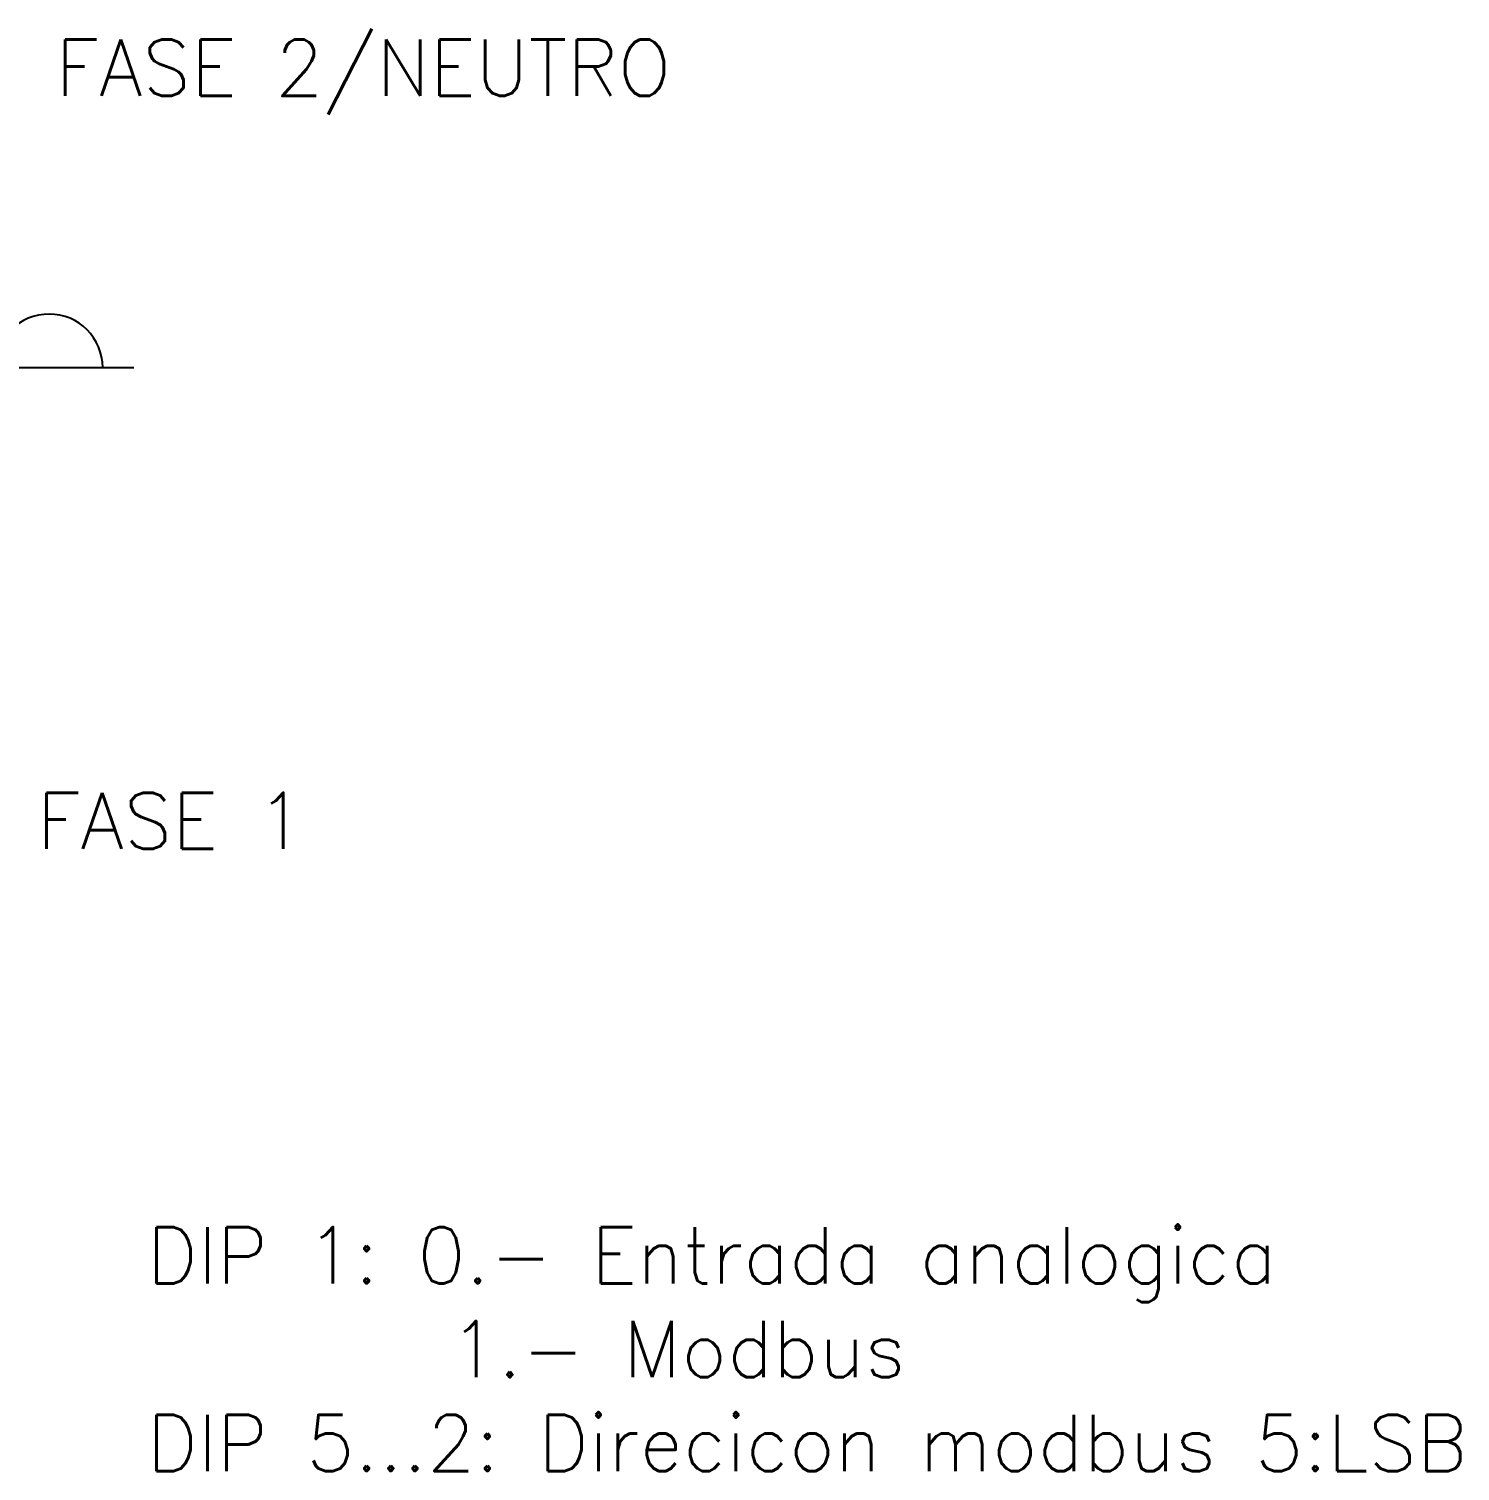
# Model space of a CAD drawing. Extents: x -71 to 251, y 10 to 132.
# Drawn here: x 174.8 to 251.1, y 54.7 to 131.6 of the extents above; entities that cross this region are included whole.
import ezdxf

# ---------------------------------------------------------------- set-up
doc = ezdxf.new("R2010")
doc.units = 0
doc.header["$MEASUREMENT"] = 0
doc.layers.get('0').update_dxf_attribs({"linetype": 'CONTINUOUS'})

msp = doc.modelspace()

# ---------------------------------------------------------------- linework, layer by layer
at = {"linetype": 'Continuous'}
msp.add_line((164.9981, 113.5179), (180.4183, 113.5179), dxfattribs=at)
msp.add_arc((175.9003, 113.5179), 2.8529, 0, 180, dxfattribs=at)

# ---------------------------------------------------------------- texts
at = {"linetype": 'Continuous', "char_height": 3, "attachment_point": 1}
for s, insert, width in [('{\\Fromans|c0;FASE 2/NEUTRO}', (176.2388, 130.9925), 36.957861), ('{\\Fromans|c0;FASE 1}', (175.2518, 90.8753), 20.309571), ('{\\Fromans|c0;DIP 1: 0.- Entrada analogica\\P^I  1.- Modbus\\PDIP 5...2: Direcicon modbus 5:LSB}', (181.1107, 67.7355), 88.985453)]:
    msp.add_mtext(s, dxfattribs=dict(at, insert=insert, width=width))

doc.saveas('drawing.dxf')
